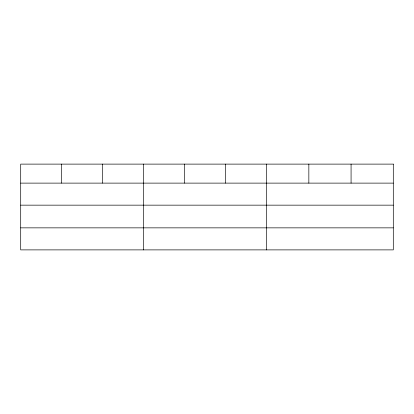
<?xml version="1.0" encoding="UTF-8"?>
<svg xmlns="http://www.w3.org/2000/svg" width="414" height="414" viewBox="0 0 414 414"><rect width="100%" height="100%" fill="white"/><g stroke="black" fill="none" stroke-linecap="round" stroke-linejoin="round"><path stroke-width="0.62" d="M20.7 183.117L393.3 183.117M20.7 205.153L393.3 205.153M20.7 227.855L393.3 227.855M351.072 164.115L351.072 183.117M308.844 164.115L308.844 183.117M266.616 164.115L266.616 249.885M225.63 164.115L225.63 183.117M184.644 164.115L184.644 183.117M143.658 164.115L143.658 249.885M102.672 164.115L102.672 183.117M61.686 164.115L61.686 183.117M393.3 164.115L20.7 164.115L20.7 249.885L393.3 249.885L393.3 164.115"/></g></svg>
